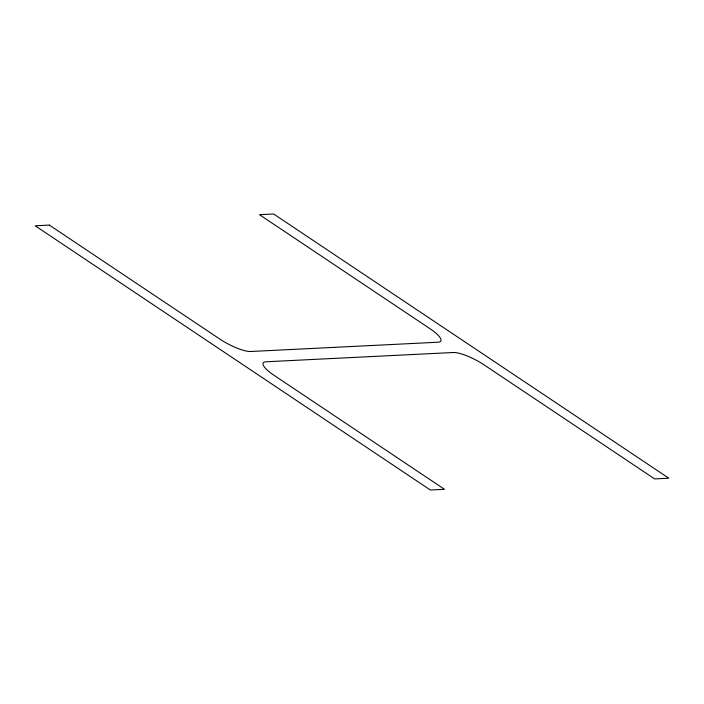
<?xml version="1.0" encoding="UTF-8"?>
<svg xmlns="http://www.w3.org/2000/svg" width="704" height="704" viewBox="0 0 704 704"><rect width="100%" height="100%" fill="white"/><g stroke="black" fill="none" stroke-linecap="round" stroke-linejoin="round"><path stroke-width="1.06" d="M49.359 225.104L35.2 225.799L430.364 490.002L444.514 489.306L274.085 375.355A25.291 6.336 27.7 0 1 266.086 361.777L453.288 352.502A25.291 6.336 27.7 0 1 484.211 364.954L654.641 478.896L668.8 478.201L273.636 213.998L259.486 214.694L429.915 328.645A25.291 6.336 27.7 0 1 437.914 342.223L250.712 351.498A25.291 6.336 27.7 0 1 219.789 339.046L49.359 225.104"/></g></svg>
